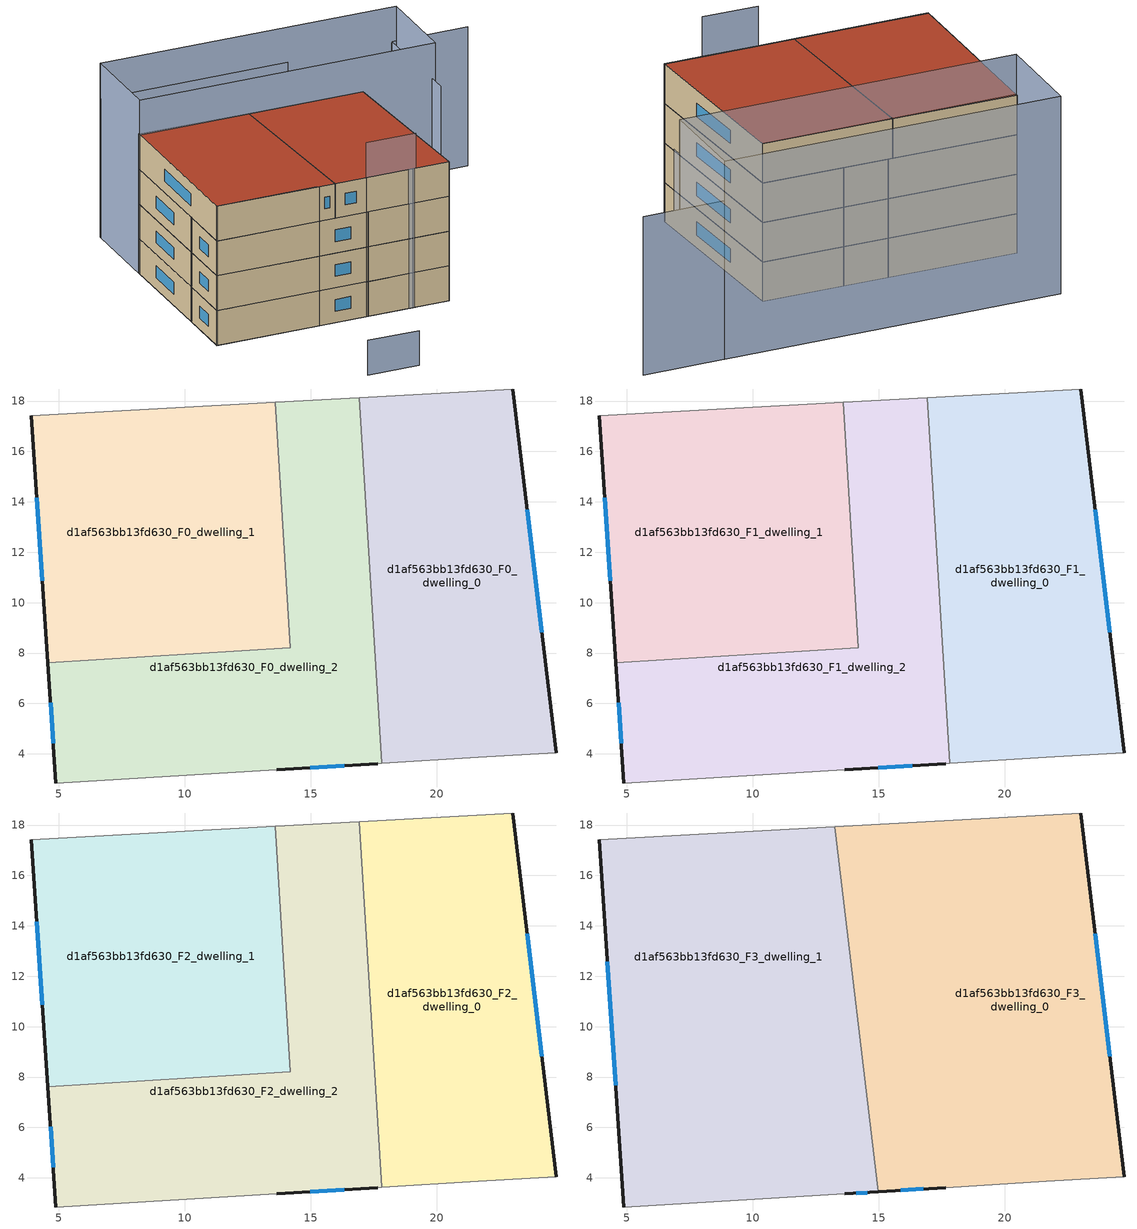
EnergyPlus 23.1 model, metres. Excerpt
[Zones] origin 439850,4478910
d1af563bb13fd630_F0_dwelling_0
 floor ground (EU_floor_Construction): 24.75,4.04 23.02,18.48 16.93,18.14 17.82,3.62 21.65,3.86 z0
 wall outside (EU_wall_Construction): 23.02,18.48 24.75,4.04 z0:3
 wall adiabatic (EU_wall_Construction): 16.93,18.14 23.02,18.48 / 24.75,4.04 21.65,3.86 17.82,3.62 z0:3
 wall to d1af563bb13fd630_F0_dwelling_2 (EU_wall_Construction): 17.82,3.62 16.93,18.14 z0:3
 window (EU_Window_Construction): 23.6,13.69 24.18,8.82 z0.99:2.01
d1af563bb13fd630_F0_dwelling_1
 floor ground (EU_floor_Construction): 14.19,8.2 13.6,17.95 3.91,17.41 4.57,7.61 z0
 wall outside (EU_wall_Construction): 4.57,7.61 3.91,17.41 z0:3
 wall adiabatic (EU_wall_Construction): 3.91,17.41 13.6,17.95 z0:3
 wall to d1af563bb13fd630_F0_dwelling_2 (EU_wall_Construction): 13.6,17.95 14.19,8.2 4.57,7.61 z0:3
 window (EU_Window_Construction): 4.35,10.86 4.13,14.16 z0.99:2.01
d1af563bb13fd630_F0_dwelling_2
 floor ground (EU_floor_Construction): 17.82,3.62 16.93,18.14 13.6,17.95 14.19,8.2 4.57,7.61 4.89,2.84 13.67,3.36 17.67,3.62 z0
 wall outside (EU_wall_Construction): 4.89,2.84 4.57,7.61 / 17.67,3.62 13.67,3.36 z0:3
 wall adiabatic (EU_wall_Construction): 13.67,3.36 4.89,2.84 / 13.6,17.95 16.93,18.14 / 17.82,3.62 17.67,3.62 z0:3
 window (EU_Window_Construction): 4.79,4.42 4.68,6.03 / 16.34,3.53 14.99,3.44 z0.99:2.01
d1af563bb13fd630_F1_dwelling_0
 floor to d1af563bb13fd630_F0_dwelling_0 (EU_floor_Construction): 24.75,4.04 23.02,18.48 16.93,18.14 17.82,3.62 21.65,3.86 z3
 wall outside (EU_wall_Construction): 23.02,18.48 24.75,4.04 z3:6
 wall adiabatic (EU_wall_Construction): 16.93,18.14 23.02,18.48 / 24.75,4.04 21.65,3.86 17.82,3.62 z3:6
 wall to d1af563bb13fd630_F1_dwelling_2 (EU_wall_Construction): 17.82,3.62 16.93,18.14 z3:6
 window (EU_Window_Construction): 23.6,13.69 24.18,8.82 z3.99:5.01
d1af563bb13fd630_F1_dwelling_1
 floor to d1af563bb13fd630_F0_dwelling_1 (EU_floor_Construction): 14.19,8.2 13.6,17.95 3.91,17.41 4.57,7.61 z3
 wall outside (EU_wall_Construction): 4.57,7.61 3.91,17.41 z3:6
 wall adiabatic (EU_wall_Construction): 3.91,17.41 13.6,17.95 z3:6
 wall to d1af563bb13fd630_F1_dwelling_2 (EU_wall_Construction): 13.6,17.95 14.19,8.2 4.57,7.61 z3:6
 window (EU_Window_Construction): 4.35,10.86 4.13,14.16 z3.99:5.01
d1af563bb13fd630_F1_dwelling_2
 floor to d1af563bb13fd630_F0_dwelling_2 (EU_floor_Construction): 17.82,3.62 16.93,18.14 13.6,17.95 14.19,8.2 4.57,7.61 4.89,2.84 13.67,3.36 17.67,3.62 z3
 wall outside (EU_wall_Construction): 4.89,2.84 4.57,7.61 / 17.67,3.62 13.67,3.36 z3:6
 wall adiabatic (EU_wall_Construction): 13.67,3.36 4.89,2.84 / 13.6,17.95 16.93,18.14 / 17.82,3.62 17.67,3.62 z3:6
 window (EU_Window_Construction): 4.79,4.42 4.68,6.03 / 16.34,3.53 14.99,3.44 z3.99:5.01
d1af563bb13fd630_F2_dwelling_0
 floor to d1af563bb13fd630_F1_dwelling_0 (EU_floor_Construction): 24.75,4.04 23.02,18.48 16.93,18.14 17.82,3.62 21.65,3.86 z6
 wall outside (EU_wall_Construction): 23.02,18.48 24.75,4.04 z6:9
 wall adiabatic (EU_wall_Construction): 16.93,18.14 23.02,18.48 / 24.75,4.04 21.65,3.86 17.82,3.62 z6:9
 wall to d1af563bb13fd630_F2_dwelling_2 (EU_wall_Construction): 17.82,3.62 16.93,18.14 z6:9
 window (EU_Window_Construction): 23.6,13.69 24.18,8.82 z6.99:8.01
d1af563bb13fd630_F2_dwelling_1
 floor to d1af563bb13fd630_F1_dwelling_1 (EU_floor_Construction): 14.19,8.2 13.6,17.95 3.91,17.41 4.57,7.61 z6
 wall outside (EU_wall_Construction): 4.57,7.61 3.91,17.41 z6:9
 wall adiabatic (EU_wall_Construction): 3.91,17.41 13.6,17.95 z6:9
 wall to d1af563bb13fd630_F2_dwelling_2 (EU_wall_Construction): 13.6,17.95 14.19,8.2 4.57,7.61 z6:9
 window (EU_Window_Construction): 4.35,10.86 4.13,14.16 z6.99:8.01
d1af563bb13fd630_F2_dwelling_2
 floor to d1af563bb13fd630_F1_dwelling_2 (EU_floor_Construction): 17.82,3.62 16.93,18.14 13.6,17.95 14.19,8.2 4.57,7.61 4.89,2.84 13.67,3.36 17.67,3.62 z6
 wall outside (EU_wall_Construction): 4.89,2.84 4.57,7.61 / 17.67,3.62 13.67,3.36 z6:9
 wall adiabatic (EU_wall_Construction): 13.67,3.36 4.89,2.84 / 13.6,17.95 16.93,18.14 / 17.82,3.62 17.67,3.62 z6:9
 window (EU_Window_Construction): 4.79,4.42 4.68,6.03 / 16.34,3.53 14.99,3.44 z6.99:8.01
d1af563bb13fd630_F3_dwelling_0
 floor to d1af563bb13fd630_F2_dwelling_0 (EU_floor_Construction): 24.75,4.04 23.02,18.48 16.93,18.14 17.82,3.62 21.65,3.86 z9
 floor to d1af563bb13fd630_F2_dwelling_2 (EU_floor_Construction): 17.82,3.62 16.93,18.14 13.6,17.95 13.95,12.17 14.99,3.44 17.67,3.62 z9
 floor to d1af563bb13fd630_F2_dwelling_1 (EU_floor_Construction): 13.95,12.17 13.6,17.95 13.26,17.93 z9
 wall outside (EU_wall_Construction): 17.67,3.62 14.99,3.44 / 23.02,18.48 24.75,4.04 z9:12
 wall adiabatic (EU_wall_Construction): 13.26,17.93 23.02,18.48 / 24.75,4.04 21.65,3.86 17.67,3.62 z9:12
 wall to d1af563bb13fd630_F3_dwelling_1 (EU_wall_Construction): 14.99,3.44 13.26,17.93 z9:12
 window (EU_Window_Construction): 16.78,3.56 15.88,3.5 / 23.6,13.69 24.18,8.82 z9.99:11.01
 roof outside (EU_roof_Construction): 23.02,18.48 24.75,4.04 21.65,3.86 17.67,3.62 14.99,3.44 13.26,17.93 z12
d1af563bb13fd630_F3_dwelling_1
 floor to d1af563bb13fd630_F2_dwelling_1 (EU_floor_Construction): 14.19,8.2 13.95,12.17 13.26,17.93 3.91,17.41 4.57,7.61 z9
 floor to d1af563bb13fd630_F2_dwelling_2 (EU_floor_Construction): 14.99,3.44 13.95,12.17 14.19,8.2 4.57,7.61 4.89,2.84 13.67,3.36 z9
 wall outside (EU_wall_Construction): 4.89,2.84 3.91,17.41 / 14.99,3.44 13.67,3.36 z9:12
 wall adiabatic (EU_wall_Construction): 13.67,3.36 4.89,2.84 / 3.91,17.41 13.26,17.93 z9:12
 window (EU_Window_Construction): 4.57,7.67 4.24,12.58 / 14.55,3.42 14.1,3.39 z9.99:11.01
 roof outside (EU_roof_Construction): 13.26,17.93 14.99,3.44 13.67,3.36 4.89,2.84 3.91,17.41 z12
shading: 13.98,-6.41 18.35,-6.18 z0:3; 17.67,3.62 21.88,3.87 / 3.92,17.21 3.45,24.57 / 3.45,24.57 28.76,26.18 / 28.76,26.18 29.23,18.82 / 29.23,18.82 3.92,17.21 z0:15; 4.89,2.84 13.45,3.4 / 29.02,17.15 28.4,26.16 / 28.4,26.16 34.89,26.6 / 19.47,25.57 3.44,24.51 z0:12
[Building]
EU S2 Campaign: North Axis=0; Terrain=City; Solar Distribution=FullExterior
[Site:Location]
Madrid: Latitude=40.5; Longitude=-3.5; Time Zone=1; Elevation=609
[SizingPeriod:WeatherFileDays]
AnnualSizingPeriod: Begin Month=1; Begin Day of Month=1; End Month=12; End Day of Month=31; Day of Week for Start Day=Monday; Use Weather File Daylight Saving Period=No; Use Weather File Rain and Snow Indicators=No
[MATERIAL]
EU_InternalMass_Material: Roughness=MediumRough; Thickness=0.1; Conductivity=1; Density=1800; Specific Heat=900; Thermal Absorptance=0.9; Solar Absorptance=0.7; Visible Absorptance=0.7
[MATERIAL:NOMASS] Roughness=MediumRough; Thermal Absorptance=0.9; Solar Absorptance=0.7; Visible Absorptance=0.7
Name | Thermal Resistance
EU_wall_NoMass | 0.609216
EU_roof_NoMass | 0.513268
EU_floor_NoMass | 0.568163
[WINDOWMATERIAL:SIMPLEGLAZINGSYSTEM]
EU_Window_SimpleGlazing: UFactor=5.50606; Solar Heat Gain Coefficient=0.85; Visible Transmittance=0.85
[CONSTRUCTION]
EU_wall_Construction: EU_wall_NoMass
EU_roof_Construction: EU_roof_NoMass
EU_floor_Construction: EU_floor_NoMass
EU_InternalMass_Construction: EU_InternalMass_Material
EU_Window_Construction: EU_Window_SimpleGlazing
[ZONE] Type=1; Multiplier=1; Ceiling Height=autocalculate; Floor Area=autocalculate; Part of Total Floor Area=Yes
Name | Volume
d1af563bb13fd630_F0_dwelling_0; d1af563bb13fd630_F1_dwelling_0; d1af563bb13fd630_F2_dwelling_0 | 284.238
d1af563bb13fd630_F3_dwelling_0 | 426.354
d1af563bb13fd630_F0_dwelling_1; d1af563bb13fd630_F1_dwelling_1; d1af563bb13fd630_F2_dwelling_1 | 284.24
d1af563bb13fd630_F3_dwelling_1 | 426.356
d1af563bb13fd630_F0_dwelling_2 | 284.25
d1af563bb13fd630_F1_dwelling_2; d1af563bb13fd630_F2_dwelling_2 | 284.251
[INTERNALMASS] Construction=EU_InternalMass_Construction
Name | Zone or ZoneList | Surface Area
d1af563bb13fd630_F0_dwelling_0_EU_InternalMass | d1af563bb13fd630_F0_dwelling_0 | 94.7459
d1af563bb13fd630_F0_dwelling_1_EU_InternalMass | d1af563bb13fd630_F0_dwelling_1 | 94.7461
d1af563bb13fd630_F0_dwelling_2_EU_InternalMass | d1af563bb13fd630_F0_dwelling_2 | 94.7501
d1af563bb13fd630_F1_dwelling_0_EU_InternalMass | d1af563bb13fd630_F1_dwelling_0 | 94.7459
d1af563bb13fd630_F1_dwelling_1_EU_InternalMass | d1af563bb13fd630_F1_dwelling_1 | 94.7461
d1af563bb13fd630_F1_dwelling_2_EU_InternalMass | d1af563bb13fd630_F1_dwelling_2 | 94.7501
d1af563bb13fd630_F2_dwelling_0_EU_InternalMass | d1af563bb13fd630_F2_dwelling_0 | 94.7459
d1af563bb13fd630_F2_dwelling_1_EU_InternalMass | d1af563bb13fd630_F2_dwelling_1 | 94.7461
d1af563bb13fd630_F2_dwelling_2_EU_InternalMass | d1af563bb13fd630_F2_dwelling_2 | 94.7501
d1af563bb13fd630_F3_dwelling_0_EU_InternalMass | d1af563bb13fd630_F3_dwelling_0 | 142.118
d1af563bb13fd630_F3_dwelling_1_EU_InternalMass | d1af563bb13fd630_F3_dwelling_1 | 142.118
[OTHEREQUIPMENT] Fuel Type=Electricity; Design Level Calculation Method=Watts/Area; Power per Zone Floor Area=1; Fraction Latent=0; Fraction Radiant=0; Fraction Lost=0; Carbon Dioxide Generation Rate=0; EndUse Subcategory=EU_Step8_InternalGains
Name | Zone or ZoneList or Space or SpaceList | Schedule
EU_Step8_InternalGain_d1af563bb13fd630_F0_dwelling_0_f000 | d1af563bb13fd630_F0_dwelling_0 | EU_Step8_GainSchedule_d1af563bb13fd630_F0_dwelling_0_f000
EU_Step8_InternalGain_d1af563bb13fd630_F0_dwelling_1_f000 | d1af563bb13fd630_F0_dwelling_1 | EU_Step8_GainSchedule_d1af563bb13fd630_F0_dwelling_1_f000
EU_Step8_InternalGain_d1af563bb13fd630_F0_dwelling_2_f000 | d1af563bb13fd630_F0_dwelling_2 | EU_Step8_GainSchedule_d1af563bb13fd630_F0_dwelling_2_f000
EU_Step8_InternalGain_d1af563bb13fd630_F1_dwelling_0_f000 | d1af563bb13fd630_F1_dwelling_0 | EU_Step8_GainSchedule_d1af563bb13fd630_F1_dwelling_0_f000
EU_Step8_InternalGain_d1af563bb13fd630_F1_dwelling_1_f000 | d1af563bb13fd630_F1_dwelling_1 | EU_Step8_GainSchedule_d1af563bb13fd630_F1_dwelling_1_f000
EU_Step8_InternalGain_d1af563bb13fd630_F1_dwelling_2_f000 | d1af563bb13fd630_F1_dwelling_2 | EU_Step8_GainSchedule_d1af563bb13fd630_F1_dwelling_2_f000
EU_Step8_InternalGain_d1af563bb13fd630_F2_dwelling_0_f000 | d1af563bb13fd630_F2_dwelling_0 | EU_Step8_GainSchedule_d1af563bb13fd630_F2_dwelling_0_f000
EU_Step8_InternalGain_d1af563bb13fd630_F2_dwelling_1_f000 | d1af563bb13fd630_F2_dwelling_1 | EU_Step8_GainSchedule_d1af563bb13fd630_F2_dwelling_1_f000
EU_Step8_InternalGain_d1af563bb13fd630_F2_dwelling_2_f000 | d1af563bb13fd630_F2_dwelling_2 | EU_Step8_GainSchedule_d1af563bb13fd630_F2_dwelling_2_f000
EU_Step8_InternalGain_d1af563bb13fd630_F3_dwelling_0_f000 | d1af563bb13fd630_F3_dwelling_0 | EU_Step8_GainSchedule_d1af563bb13fd630_F3_dwelling_0_f000
EU_Step8_InternalGain_d1af563bb13fd630_F3_dwelling_1_f000 | d1af563bb13fd630_F3_dwelling_1 | EU_Step8_GainSchedule_d1af563bb13fd630_F3_dwelling_1_f000
[ZONEVENTILATION:DESIGNFLOWRATE] Schedule=EU_AlwaysOn; Design Flow Rate Calculation Method=AirChanges/Hour; Air Changes per Hour=0.752966; Ventilation Type=Natural; Fan Pressure Rise=0; Fan Total Efficiency=1; Constant Term Coefficient=1; Temperature Term Coefficient=0; Velocity Term Coefficient=0; Velocity Squared Term Coefficient=0; Minimum Indoor Temperature=-100; Maximum Indoor Temperature=100; Delta Temperature=-100; Minimum Outdoor Temperature=-100; Maximum Outdoor Temperature=100; Maximum Wind Speed=40
Name | Zone or ZoneList or Space or SpaceList
EU_ConstantAir_d1af563bb13fd630_F0_dwelling_0 | d1af563bb13fd630_F0_dwelling_0
EU_ConstantAir_d1af563bb13fd630_F0_dwelling_1 | d1af563bb13fd630_F0_dwelling_1
EU_ConstantAir_d1af563bb13fd630_F0_dwelling_2 | d1af563bb13fd630_F0_dwelling_2
EU_ConstantAir_d1af563bb13fd630_F1_dwelling_0 | d1af563bb13fd630_F1_dwelling_0
EU_ConstantAir_d1af563bb13fd630_F1_dwelling_1 | d1af563bb13fd630_F1_dwelling_1
EU_ConstantAir_d1af563bb13fd630_F1_dwelling_2 | d1af563bb13fd630_F1_dwelling_2
EU_ConstantAir_d1af563bb13fd630_F2_dwelling_0 | d1af563bb13fd630_F2_dwelling_0
EU_ConstantAir_d1af563bb13fd630_F2_dwelling_1 | d1af563bb13fd630_F2_dwelling_1
EU_ConstantAir_d1af563bb13fd630_F2_dwelling_2 | d1af563bb13fd630_F2_dwelling_2
EU_ConstantAir_d1af563bb13fd630_F3_dwelling_0 | d1af563bb13fd630_F3_dwelling_0
EU_ConstantAir_d1af563bb13fd630_F3_dwelling_1 | d1af563bb13fd630_F3_dwelling_1
[HVACTEMPLATE:THERMOSTAT] Constant Heating Setpoint=20; Constant Cooling Setpoint=50
EU_HeatOnly_d1af563bb13fd630_F0_dwelling_0; EU_HeatOnly_d1af563bb13fd630_F0_dwelling_1; EU_HeatOnly_d1af563bb13fd630_F0_dwelling_2; EU_HeatOnly_d1af563bb13fd630_F1_dwelling_0; EU_HeatOnly_d1af563bb13fd630_F1_dwelling_1; EU_HeatOnly_d1af563bb13fd630_F1_dwelling_2; EU_HeatOnly_d1af563bb13fd630_F2_dwelling_0; EU_HeatOnly_d1af563bb13fd630_F2_dwelling_1; EU_HeatOnly_d1af563bb13fd630_F2_dwelling_2; EU_HeatOnly_d1af563bb13fd630_F3_dwelling_0; EU_HeatOnly_d1af563bb13fd630_F3_dwelling_1
[HVACTEMPLATE:ZONE:IDEALLOADSAIRSYSTEM] System Availability Schedule=EU_AlwaysOn; Maximum Heating Supply Air Temperature=50; Minimum Cooling Supply Air Temperature=13; Maximum Heating Supply Air Humidity Ratio=0.0156; Minimum Cooling Supply Air Humidity Ratio=0.0077; Heating Limit=NoLimit; Cooling Limit=NoLimit; Heating Availability Schedule=EU_AlwaysOn; Cooling Availability Schedule=EU_CoolingOff; Dehumidification Control Type=ConstantSensibleHeatRatio; Cooling Sensible Heat Ratio=0.7; Dehumidification Setpoint=60; Humidification Control Type=None; Humidification Setpoint=30; Outdoor Air Method=None; Outdoor Air Flow Rate per Person=0.00944; Outdoor Air Flow Rate per Zone Floor Area=0; Outdoor Air Flow Rate per Zone=0; Demand Controlled Ventilation Type=None; Outdoor Air Economizer Type=NoEconomizer; Heat Recovery Type=None; Sensible Heat Recovery Effectiveness=0.7; Latent Heat Recovery Effectiveness=0.65
Name | Template Thermostat
d1af563bb13fd630_F0_dwelling_0 | EU_HeatOnly_d1af563bb13fd630_F0_dwelling_0
d1af563bb13fd630_F0_dwelling_1 | EU_HeatOnly_d1af563bb13fd630_F0_dwelling_1
d1af563bb13fd630_F0_dwelling_2 | EU_HeatOnly_d1af563bb13fd630_F0_dwelling_2
d1af563bb13fd630_F1_dwelling_0 | EU_HeatOnly_d1af563bb13fd630_F1_dwelling_0
d1af563bb13fd630_F1_dwelling_1 | EU_HeatOnly_d1af563bb13fd630_F1_dwelling_1
d1af563bb13fd630_F1_dwelling_2 | EU_HeatOnly_d1af563bb13fd630_F1_dwelling_2
d1af563bb13fd630_F2_dwelling_0 | EU_HeatOnly_d1af563bb13fd630_F2_dwelling_0
d1af563bb13fd630_F2_dwelling_1 | EU_HeatOnly_d1af563bb13fd630_F2_dwelling_1
d1af563bb13fd630_F2_dwelling_2 | EU_HeatOnly_d1af563bb13fd630_F2_dwelling_2
d1af563bb13fd630_F3_dwelling_0 | EU_HeatOnly_d1af563bb13fd630_F3_dwelling_0
d1af563bb13fd630_F3_dwelling_1 | EU_HeatOnly_d1af563bb13fd630_F3_dwelling_1
[SIZING:ZONE] Zone Cooling Design Supply Air Temperature Input Method=SupplyAirTemperature; Zone Cooling Design Supply Air Temperature=13; Zone Heating Design Supply Air Temperature Input Method=SupplyAirTemperature; Zone Heating Design Supply Air Temperature=50; Zone Cooling Design Supply Air Humidity Ratio=0.008; Zone Heating Design Supply Air Humidity Ratio=0.008; Cooling Design Air Flow Method=DesignDay; Cooling Design Air Flow Rate=0; Cooling Minimum Air Flow per Zone Floor Area=0.000762; Cooling Minimum Air Flow=0; Cooling Minimum Air Flow Fraction=0.2; Heating Design Air Flow Method=DesignDay; Heating Design Air Flow Rate=0; Heating Maximum Air Flow per Zone Floor Area=0.002032; Heating Maximum Air Flow=0.141576; Heating Maximum Air Flow Fraction=0.3; Account for Dedicated Outdoor Air System=No; Dedicated Outdoor Air System Control Strategy=NeutralSupplyAir; Dedicated Outdoor Air Low Setpoint Temperature for Design=autosize; Dedicated Outdoor Air High Setpoint Temperature for Design=autosize; Zone Load Sizing Method=Sensible Load Only No Latent Load; Zone Latent Cooling Design Supply Air Humidity Ratio Input Method=HumidityRatioDifference; Zone Cooling Design Supply Air Humidity Ratio Difference=0.005; Zone Latent Heating Design Supply Air Humidity Ratio Input Method=HumidityRatioDifference; Zone Humidification Design Supply Air Humidity Ratio Difference=0.005
d1af563bb13fd630_F0_dwelling_0; d1af563bb13fd630_F0_dwelling_1; d1af563bb13fd630_F0_dwelling_2; d1af563bb13fd630_F1_dwelling_0; d1af563bb13fd630_F1_dwelling_1; d1af563bb13fd630_F1_dwelling_2; d1af563bb13fd630_F2_dwelling_0; d1af563bb13fd630_F2_dwelling_1; d1af563bb13fd630_F2_dwelling_2; d1af563bb13fd630_F3_dwelling_0; d1af563bb13fd630_F3_dwelling_1
[SCHEDULE:CONSTANT]
Name | Hourly Value
EU_AlwaysOn | 1
EU_CoolingOff | 0
[SCHEDULE:FILE] Column Number=1; Rows to Skip at Top=0; Number of Hours of Data=8760; Column Separator=Comma; Interpolate to Timestep=No; Minutes per Item=60; Adjust Schedule for Daylight Savings=Yes
Name | File
EU_Step8_GainSchedule_d1af563bb13fd630_F0_dwelling_0_f000 | ../../schedules/d1af563bb13fd630/d1af563bb13fd630_F0_dwelling_0_f000_gain.csv
EU_Step8_GainSchedule_d1af563bb13fd630_F0_dwelling_1_f000 | ../../schedules/d1af563bb13fd630/d1af563bb13fd630_F0_dwelling_1_f000_gain.csv
EU_Step8_GainSchedule_d1af563bb13fd630_F0_dwelling_2_f000 | ../../schedules/d1af563bb13fd630/d1af563bb13fd630_F0_dwelling_2_f000_gain.csv
EU_Step8_GainSchedule_d1af563bb13fd630_F1_dwelling_0_f000 | ../../schedules/d1af563bb13fd630/d1af563bb13fd630_F1_dwelling_0_f000_gain.csv
EU_Step8_GainSchedule_d1af563bb13fd630_F1_dwelling_1_f000 | ../../schedules/d1af563bb13fd630/d1af563bb13fd630_F1_dwelling_1_f000_gain.csv
EU_Step8_GainSchedule_d1af563bb13fd630_F1_dwelling_2_f000 | ../../schedules/d1af563bb13fd630/d1af563bb13fd630_F1_dwelling_2_f000_gain.csv
EU_Step8_GainSchedule_d1af563bb13fd630_F2_dwelling_0_f000 | ../../schedules/d1af563bb13fd630/d1af563bb13fd630_F2_dwelling_0_f000_gain.csv
EU_Step8_GainSchedule_d1af563bb13fd630_F2_dwelling_1_f000 | ../../schedules/d1af563bb13fd630/d1af563bb13fd630_F2_dwelling_1_f000_gain.csv
EU_Step8_GainSchedule_d1af563bb13fd630_F2_dwelling_2_f000 | ../../schedules/d1af563bb13fd630/d1af563bb13fd630_F2_dwelling_2_f000_gain.csv
EU_Step8_GainSchedule_d1af563bb13fd630_F3_dwelling_0_f000 | ../../schedules/d1af563bb13fd630/d1af563bb13fd630_F3_dwelling_0_f000_gain.csv
EU_Step8_GainSchedule_d1af563bb13fd630_F3_dwelling_1_f000 | ../../schedules/d1af563bb13fd630/d1af563bb13fd630_F3_dwelling_1_f000_gain.csv
